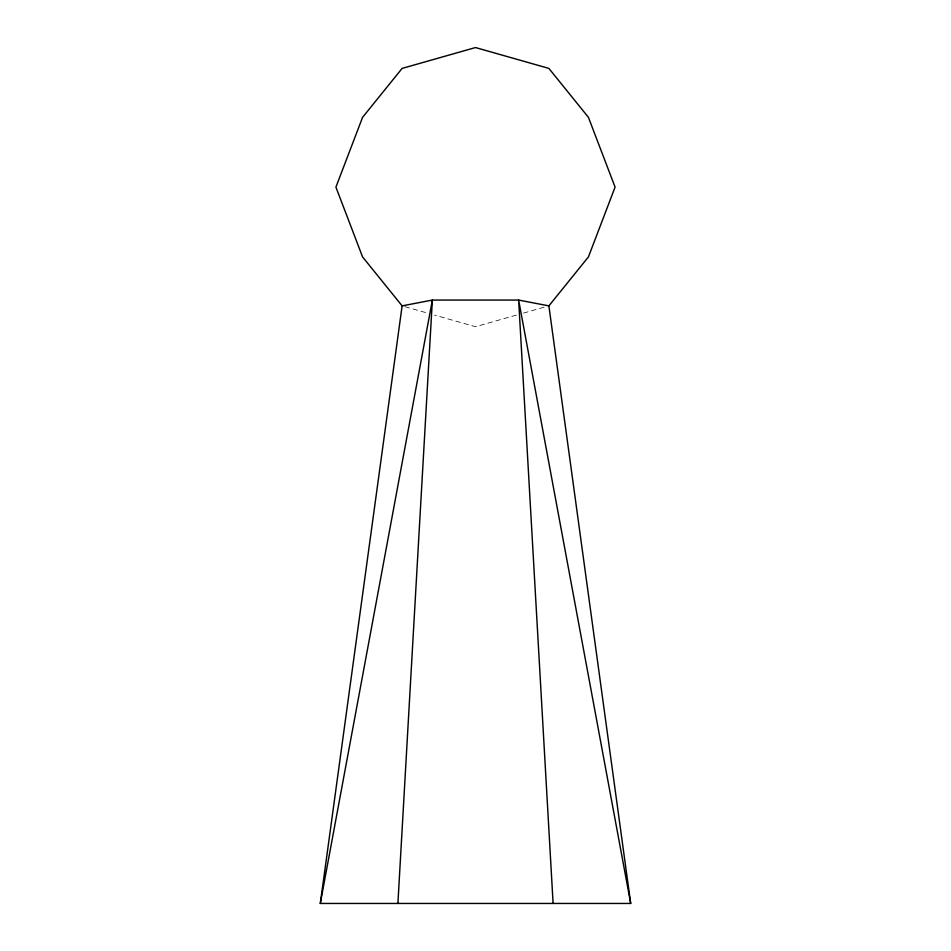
<?xml version="1.0" encoding="UTF-8"?>
<svg xmlns="http://www.w3.org/2000/svg" width="951" height="951" viewBox="0 0 951 951"><rect width="100%" height="100%" fill="white"/><g stroke="black" fill="none" stroke-linecap="round" stroke-linejoin="round"><path stroke-width="0.71" stroke-dasharray="4.75 3.57" d="M516.429 315.09L475.5 326.716L434.571 315.09M523.478 313.093L546.064 306.674M404.936 306.674L427.522 313.093"/><path stroke-width="1.43" d="M397.898 903.45L432.36 300.064L518.64 300.064L548.882 305.877L588.431 256.925L615.083 187.133L588.431 117.342L548.882 68.401L475.5 47.55L402.118 68.401L362.569 117.342L335.917 187.133L362.569 256.925L402.118 305.877L320.297 903.45L630.703 903.45L548.882 305.877M320.297 903.45L432.36 300.064L402.118 305.877M630.703 903.45L518.64 300.064L553.102 903.45"/></g></svg>
